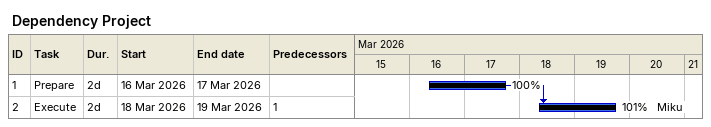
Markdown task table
Dependency Project

| ID | Task | Duration | Start | Finish | Predecessors | Resources | % complete |
|---|---|---|---|---|---|---|---|
| 1 | Prepare | 2d | 2026-03-16 | 2026-03-17 |  |  | 100 |
| 2 | Execute | 2d | 2026-03-18 | 2026-03-19 | 1 | Miku | 101 |
